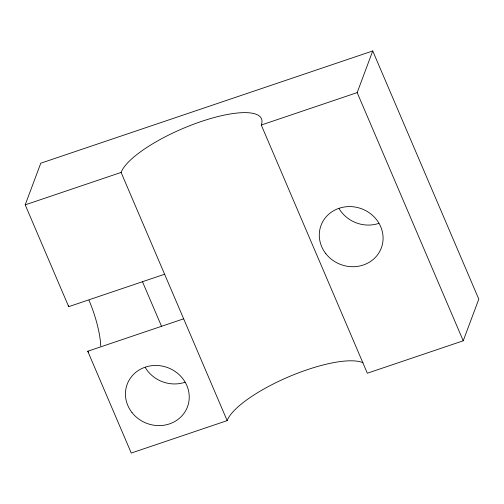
<?xml version="1.0" encoding="UTF-8"?>
<svg xmlns="http://www.w3.org/2000/svg" width="504" height="504" viewBox="0 0 504 504"><rect width="100%" height="100%" fill="white"/><g stroke="black" fill="none" stroke-linecap="round" stroke-linejoin="round"><path stroke-width="0.76" d="M25.2 204.857L40.774 163.208L372.739 50.954L478.8 299.143L463.226 340.792L367.328 373.218L261.267 125.03A76.45 21.855 -23.1 0 0 201.386 121.445A76.45 21.855 -23.1 0 0 121.105 172.431L25.2 204.857L68.701 306.659L164.606 274.233M463.226 340.792L357.172 92.604L372.739 50.954M261.267 125.03L357.172 92.604M363.038 362.754A76.45 21.855 -23.1 0 0 288.962 376.696A76.45 21.855 -23.1 0 0 227.159 420.62L131.261 453.046L87.753 351.244L183.658 318.818M87.753 351.244L88.521 352.302M121.105 172.431L227.159 420.62M142.475 281.717L161.526 326.302M68.386 305.43L68.701 306.659M378.876 223.367A32.187 29.761 20.5 0 1 339.079 208.599M185.031 382.246A32.187 29.761 20.5 0 1 145.24 367.479M88.969 300.233A44.258 11.151 71.3 0 1 100.718 346.015M325.817 253.632A32.187 29.761 20.5 0 0 380.621 249.656A32.187 29.761 20.5 0 0 347.111 206.672A32.187 29.761 20.5 0 0 325.817 253.632M131.972 412.511A32.187 29.761 20.5 0 0 186.776 408.536A32.187 29.761 20.5 0 0 153.266 365.551A32.187 29.761 20.5 0 0 131.972 412.511"/></g></svg>
